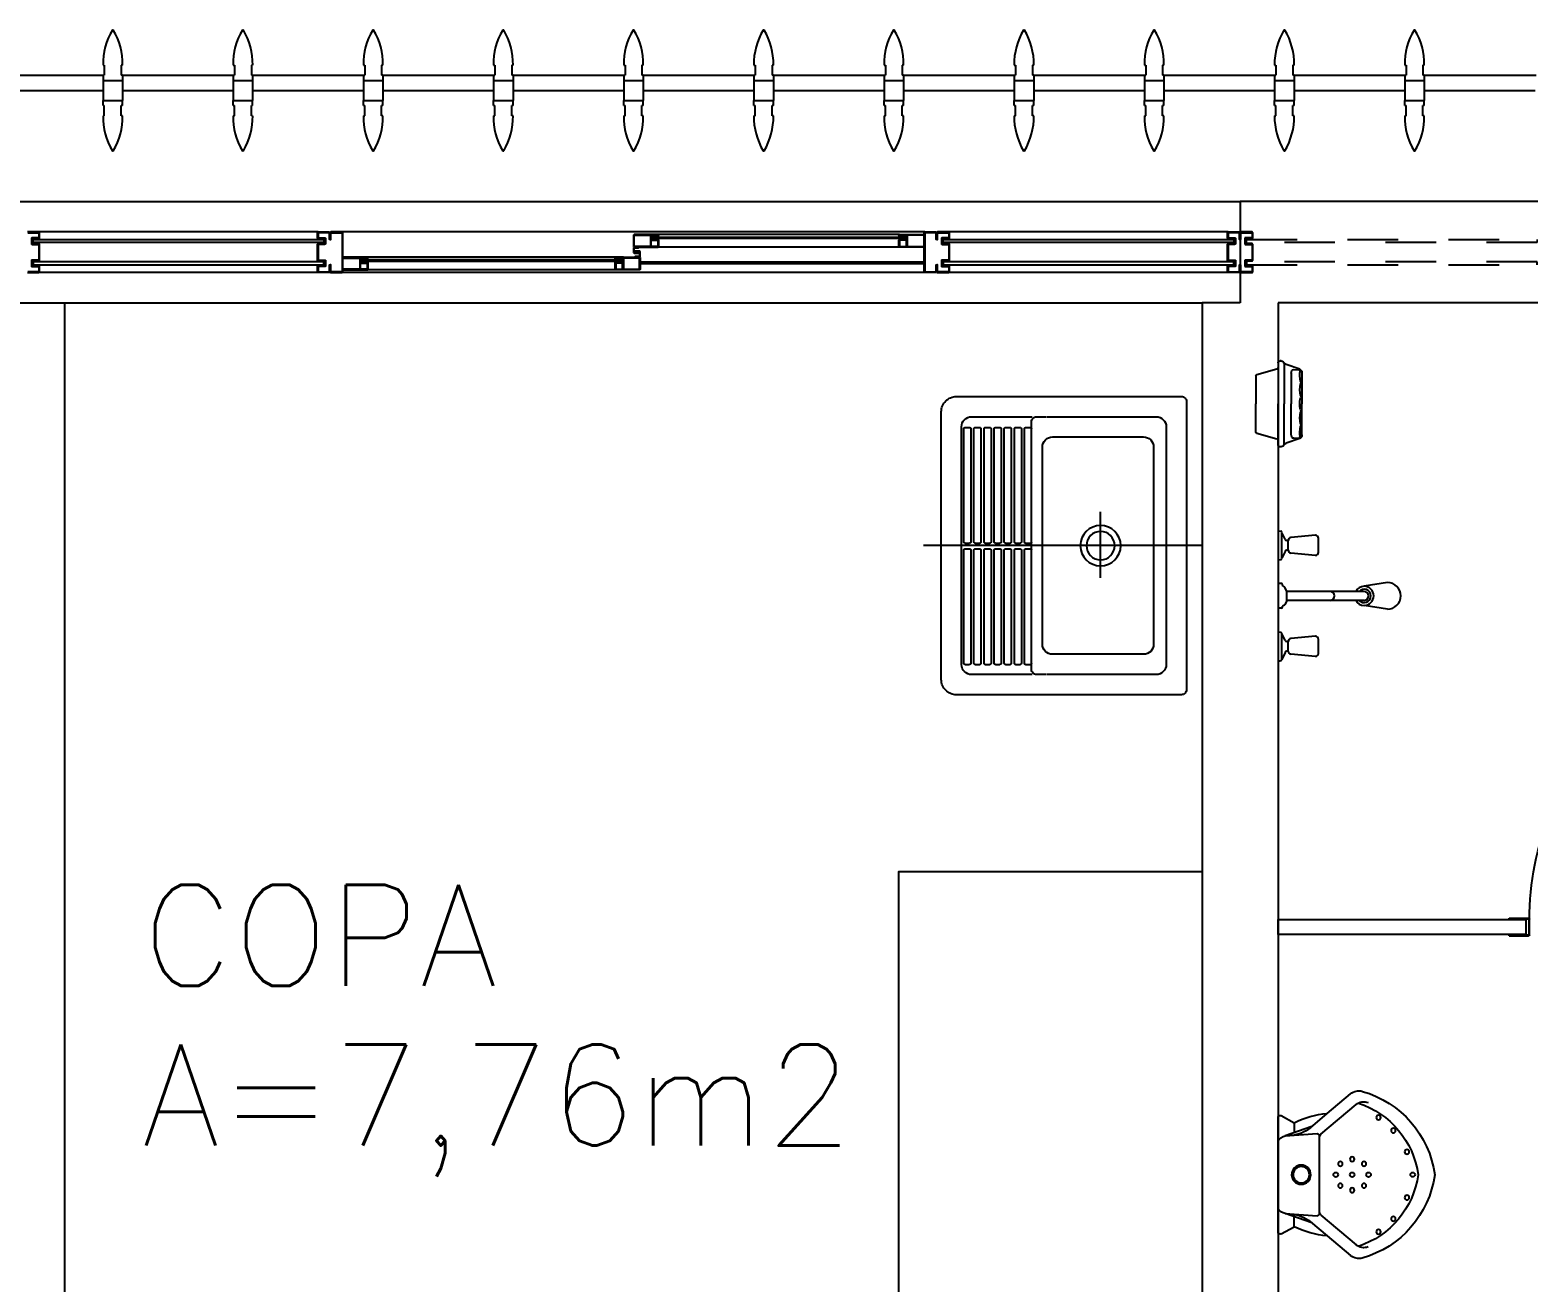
# Model space of a CAD drawing. Header units: millimetres. Extents: x 2128 to 2646, y 1972 to 2207.
# Drawn here: x 2348.843 to 2351.806, y 2141.028 to 2143.505 of the extents above; entities that cross this region are included whole.
import ezdxf

# ---------------------------------------------------------------- set-up
doc = ezdxf.new("R2010")
doc.units = ezdxf.units.MM
doc.linetypes.add('HIDDEN', pattern=[0.375, 0.25, -0.125])
for name, color, linetype in [('AR-ALV', 2, 'Continuous'), ('AR-BRISES', 1, 'Continuous'), ('AR-DIVISÓRIAS', 230, 'Continuous'), ('AR-ESQ', 1, 'Continuous'), ('AR-LOUCAS', 2, 'Continuous'), ('AR-LOUÇAS', 1, 'Continuous'), ('AR-PEITORIL', 1, 'Continuous'), ('AR-PORTA', 1, 'Continuous'), ('BGR- VISTA', 12, 'Continuous'), ('BR-PAINEL', 1, 'Continuous'), ('BR-SUPORTE', 1, 'Continuous'), ('COZ1', 1, 'Continuous'), ('coz2', 1, 'Continuous'), ('DT-ESQ-BAGUETE-C', 1, 'Continuous'), ('DT-ESQ-BAGUETE-V', 1, 'Continuous'), ('DT-ESQ-CHAPA DOBRADA-V', 1, 'Continuous'), ('DT-ESQ-MARCO-V', 1, 'Continuous'), ('DT-ESQ-PERFIL CADEIRA-C', 2, 'Continuous'), ('DT-ESQ-PERFIL CADEIRA-V', 2, 'Continuous'), ('DT-ESQ-PERFIL U SIMPLES-C', 2, 'Continuous'), ('DT-ESQ-PERFIL U-C', 2, 'Continuous'), ('DT-ESQ-PERFIL U-V', 1, 'Continuous'), ('DT-ESQ-VIDRO-C', 2, 'Continuous'), ('DT-ESQ-VIDRO-PROJ', 32, 'HIDDEN'), ('DT-ESQ-VIDRO-V', 71, 'Continuous'), ('DT-TXTMOD', 1, 'Continuous'), ('DV- VISTA', 2, 'Continuous'), ('DV-TEXTO', 2, 'Continuous'), ('eixo', 8, 'Continuous'), ('mov', 1, 'Continuous'), ('pm1', 2, 'Continuous'), ('pm2', 2, 'Continuous'), ('TEXTO', 2, 'Continuous'), ('WC1', 1, 'Continuous'), ('WC2', 1, 'Continuous'), ('Área', 2, 'Continuous')]:
    doc.layers.add(name, color=color, linetype=linetype)
doc.styles.add('S10', font='simplex.shx', dxfattribs={"height": 0.1})
doc.styles.add('S12', font='simplex.shx', dxfattribs={"width": 1.1, "height": 0.12})
doc.styles.add('UNB-100', font='simplex.shx', dxfattribs={"height": 0.2})

# ---------------------------------------------------------------- blocks, each defined once
blk = doc.blocks.new('CHVR-01P')
at = {"layer": 'WC1'}
for p, q in [((-0.074, 0.12), (-0.0254, 0.1155)), ((-0.0139, 0.1119), (-0.0077, 0.1257)), ((-0.0015, 0.129), (-0.0052, 0.1279)), ((-0.08, 0.114), (-0.08, 0.086)), ((-0.02, 0.1096), (-0.0176, 0.1096)), ((-0.02, 0.0904), (-0.0176, 0.0904)), ((-0.074, 0.08), (-0.0254, 0.0845)), ((-0.0139, 0.0881), (-0.0077, 0.0743)), ((-0.0015, 0.071), (-0.0052, 0.0721)), ((-0.2165, 0.0264), (-0.1704, 0.0189)), ((-0.1704, 0.0088), (-0.1537, 0.0088)), ((-0.1537, 0.0088), (-0.0176, 0.0088)), ((-0.0176, 0.0088), (-0.0133, 0.0174)), ((-0.0131, 0.0178), (-0.0132, 0.0176)), ((-0.0126, 0.0182), (-0.0088, 0.0206)), ((-0.0088, 0.0222), (-0.0088, 0.0206)), ((-0.0068, 0.0242), (0, 0.0242)), ((-0.2165, -0.0264), (-0.1704, -0.0189)), ((-0.1704, -0.0088), (-0.1537, -0.0088)), ((-0.1537, -0.0088), (-0.0176, -0.0088)), ((-0.0176, -0.0088), (-0.0133, -0.0174)), ((-0.0131, -0.0178), (-0.0132, -0.0176)), ((-0.0126, -0.0182), (-0.0088, -0.0206)), ((-0.0088, -0.0206), (-0.0088, -0.0222)), ((-0.0068, -0.0242), (0, -0.0242)), ((-0.08, -0.086), (-0.08, -0.114)), ((-0.074, -0.08), (-0.0254, -0.0845)), ((-0.0139, -0.0881), (-0.0077, -0.0743)), ((-0.0015, -0.071), (-0.0052, -0.0721)), ((-0.074, -0.12), (-0.0254, -0.1155)), ((-0.02, -0.0904), (-0.0176, -0.0904)), ((-0.02, -0.1096), (-0.0176, -0.1096)), ((-0.0139, -0.1119), (-0.0077, -0.1257)), ((-0.0015, -0.129), (-0.0052, -0.1279))]:
    blk.add_line(p, q, dxfattribs=at)
for centre, radius, start, end in [((-0.074, 0.114), 0.006, 90, 180), ((-0.004, 0.1241), 0.004, 107.5303, 155.6127), ((-0.001, 0.1282), 0.001, 0, 122.0054), ((-0.026, 0.1096), 0.006, 0, 84.4007), ((-0.026, 0.0904), 0.006, 275.5993, 0), ((-0.0176, 0.1136), 0.004, 270, 335.6127), ((-0.0176, 0.0864), 0.004, 24.3873, 90), ((-0.074, 0.086), 0.006, 180, 270), ((-0.004, 0.0759), 0.004, 204.3873, 252.4697), ((-0.001, 0.0718), 0.001, 237.9946, 0), ((0, 0.07), 0.000002, 180, 270), ((-0.2165, 0), 0.0264, 90, 270), ((-0.1704, 0), 0.0189, 90, 270), ((-0.1704, 0), 0.0088, 90, 270), ((-0.1704, 0), 0.0189, 27.7177, 90), ((-0.0115, 0.0165), 0.002, 122.7806, 153.4349), ((-0.0068, 0.0222), 0.002, 90, 180), ((-0.1704, 0), 0.0189, 270, 332.2823), ((-0.0115, -0.0165), 0.002, 206.5651, 237.2194), ((-0.0068, -0.0222), 0.002, 180, 270), ((-0.074, -0.086), 0.006, 90, 180), ((-0.026, -0.0904), 0.006, 0, 84.4007), ((-0.0176, -0.0864), 0.004, 270, 335.6127), ((-0.004, -0.0759), 0.004, 107.5303, 155.6127), ((-0.001, -0.0718), 0.001, 0, 122.0054), ((-0.074, -0.114), 0.006, 180, 270), ((-0.026, -0.1096), 0.006, 275.5993, 0), ((-0.0176, -0.1136), 0.004, 24.3873, 90), ((-0.004, -0.1241), 0.004, 204.3873, 252.4697), ((-0.001, -0.1282), 0.001, 237.9946, 0), ((0, -0.13), 0.000002, 180, 270)]:
    blk.add_arc(centre, radius, start, end, dxfattribs=at)
at = {"layer": 'WC2'}
for p, q in [((-0.0077, 0.1257), (-0.0077, 0.0743)), ((-0.02, 0.1096), (-0.02, 0.0904)), ((-0.0176, 0.0088), (-0.0176, -0.0088)), ((-0.0077, -0.0743), (-0.0077, -0.1257)), ((-0.02, -0.0904), (-0.02, -0.1096))]:
    blk.add_line(p, q, dxfattribs=at)
for centre, radius, start, end in [((-0.1704, 0), 0.0132, 41.8103, 318.1897), ((-0.1031, 0), 0.0088, 90, 270)]:
    blk.add_arc(centre, radius, start, end, dxfattribs=at)
blk = doc.blocks.new('MCTR-01p')
at = {"layer": 'WC1'}
for p, q in [((0.1134, 0), (-0.1134, 0)), ((-0.1169, -0.006), (-0.1028, -0.0318)), ((0.1169, -0.006), (0.1028, -0.0318)), ((-0.1209, -0.0973), (-0.16, -0.1436)), ((0.1209, -0.0973), (0.16, -0.1436))]:
    blk.add_line(p, q, dxfattribs=at)
blk.add_circle((0, -0.0459), 0.019, dxfattribs=at)
for centre, radius, start, end in [((-0.1134, -0.004), 0.00402, 90, 208.6993), ((0.1134, -0.004), 0.00402, 331.3007, 90), ((0.0514, -0.1098), 0.1728, 153.1667, 175.8553), ((-0.0514, -0.1098), 0.1728, 4.1447, 26.8333), ((-0.1408, -0.1598), 0.0251, 139.851, 195.7705), ((0.1408, -0.1598), 0.0251, 344.2295, 40.149), ((0.027, -0.1124), 0.1994, 195.7705, 262.231), ((-0.027, -0.1124), 0.1994, 277.769, 344.2295)]:
    blk.add_arc(centre, radius, start, end, dxfattribs=at)
at = {"layer": 'WC2'}
for p, q in [((-0.0952, -0.0668), (-0.0769, -0.0144)), ((-0.0769, -0.0144), (-0.0814, -0.0774)), ((0.0769, -0.0144), (0.0814, -0.0774)), ((0.0952, -0.0668), (0.0769, -0.0144)), ((-0.1028, -0.0318), (-0.083, -0.0318)), ((0.1028, -0.0318), (0.083, -0.0318)), ((-0.0801, -0.0849), (-0.1388, -0.1544)), ((-0.0929, -0.0641), (-0.1209, -0.0973)), ((0.0773, -0.0817), (-0.0773, -0.0817)), ((0.0801, -0.0849), (0.1388, -0.1544)), ((0.0929, -0.0641), (0.1209, -0.0973))]:
    blk.add_line(p, q, dxfattribs=at)
for centre, radius in [((0, -0.0459), 0.0162), ((-0.0307, -0.1466), 0.00453), ((-0.0216, -0.1233), 0.00453), ((0.0216, -0.1233), 0.00453), ((0.0307, -0.1466), 0.00453), ((-0.0216, -0.17), 0.00453), ((0.0216, -0.17), 0.00453), ((-0.1131, -0.1987), 0.00453), ((0.1131, -0.1987), 0.00453), ((-0.0873, -0.2281), 0.00453), ((0.0873, -0.2281), 0.00453), ((-0.0453, -0.2549), 0.00453), ((0.0453, -0.2549), 0.00453)]:
    blk.add_circle(centre, radius, dxfattribs=at)
for centre, radius, start, end in [((-0.0573, -0.018), 0.02, 115.5204, 169.5817), ((0.0573, -0.018), 0.02, 10.4183, 64.4796), ((-0.1424, -0.0223), 0.0647, 319.851, 355.9846), ((0.1424, -0.0223), 0.0647, 184.0154, 220.149), ((-0.0773, -0.0776), 0.00402, 175.9846, 270), ((-0.0719, -0.0937), 0.012, 89.3581, 133.3239), ((0.0719, -0.0937), 0.012, 46.6761, 90.6419), ((0.0773, -0.0776), 0.00402, 270, 4.0154), ((0, -0.1142), 0.00453, 90, 270), ((0, -0.1142), 0.00453, 270, 90), ((0, -0.1466), 0.00453, 90, 270), ((0, -0.1466), 0.00453, 270, 90), ((-0.1204, -0.1699), 0.024, 139.851, 200.6324), ((0.024, -0.1042), 0.1746, 198.2723, 262.1141), ((0, -0.1791), 0.00453, 90, 270), ((-0.024, -0.1042), 0.1746, 277.8859, 341.7277), ((0, -0.1791), 0.00453, 270, 90), ((0.1204, -0.1699), 0.024, 339.3676, 40.149), ((0.0001, -0.2664), 0.00453, 91.7832, 268.2168), ((-0.0001, -0.2664), 0.00453, 271.7832, 88.2168)]:
    blk.add_arc(centre, radius, start, end, dxfattribs=at)
blk = doc.blocks.new('tq-01p')
at = {"layer": 'COZ1'}
blk.add_lwpolyline([(-0.265, -0.485), (0.265, -0.485, 0.414214), (0.295, -0.455), (0.295, -0.01, 0.414214), (0.285, 0), (-0.285, 0, 0.414214), (-0.295, -0.01), (-0.295, -0.455, 0.414214)], format="xyb", close=True, dxfattribs=at)
for points in [[(0.255, -0.2769), (0.255, -0.06, 0.414214), (0.235, -0.04), (-0.235, -0.04, 0.414214), (-0.255, -0.06), (-0.255, -0.2769)], [(-0.255, -0.2784), (-0.255, -0.2965, 0.414214), (-0.245, -0.3065), (-0.2325, -0.3065), (0.231, -0.3065), (0.245, -0.3065, 0.414214), (0.255, -0.2965), (0.255, -0.2784)]]:
    blk.add_lwpolyline(points, format="xyb", dxfattribs=at)
blk.add_circle((0, -0.17), 0.04, dxfattribs=at)
at = {"layer": 'coz2'}
for p, q in [((-0.2355, -0.3095), (-0.2355, -0.3175)), ((-0.2325, -0.3205), (-0.009, -0.3205)), ((-0.006, -0.3175), (-0.006, -0.3095)), ((0.0045, -0.3095), (0.0045, -0.3175)), ((0.234, -0.3175), (0.234, -0.3095))]:
    blk.add_line(p, q, dxfattribs=at)
for points in [[(-0.195, -0.285), (0.195, -0.285, 0.414214), (0.215, -0.265), (0.215, -0.085, 0.414214), (0.195, -0.065), (-0.195, -0.065, 0.414214), (-0.215, -0.085), (-0.215, -0.265, 0.414214)], [(-0.2325, -0.3405), (-0.009, -0.3405, 0.414214), (-0.006, -0.3375), (-0.006, -0.3295, 0.414214), (-0.009, -0.3265), (-0.2325, -0.3265, 0.414214), (-0.2355, -0.3295), (-0.2355, -0.3375, 0.414214)], [(-0.2325, -0.3605), (-0.009, -0.3605, 0.414214), (-0.006, -0.3575), (-0.006, -0.3495, 0.414214), (-0.009, -0.3465), (-0.2325, -0.3465, 0.414214), (-0.2355, -0.3495), (-0.2355, -0.3575, 0.414214)], [(0.0075, -0.3405), (0.231, -0.3405, 0.414214), (0.234, -0.3375), (0.234, -0.3295, 0.414214), (0.231, -0.3265), (0.0075, -0.3265, 0.414214), (0.0045, -0.3295), (0.0045, -0.3375, 0.414214)], [(0.0075, -0.3605), (0.231, -0.3605, 0.414214), (0.234, -0.3575), (0.234, -0.3495, 0.414214), (0.231, -0.3465), (0.0075, -0.3465, 0.414214), (0.0045, -0.3495), (0.0045, -0.3575, 0.414214)], [(-0.2325, -0.3805), (-0.009, -0.3805, 0.414214), (-0.006, -0.3775), (-0.006, -0.3695, 0.414214), (-0.009, -0.3665), (-0.2325, -0.3665, 0.414214), (-0.2355, -0.3695), (-0.2355, -0.3775, 0.414214)], [(0.0075, -0.3805), (0.231, -0.3805, 0.414214), (0.234, -0.3775), (0.234, -0.3695, 0.414214), (0.231, -0.3665), (0.0075, -0.3665, 0.414214), (0.0045, -0.3695), (0.0045, -0.3775, 0.414214)], [(-0.2325, -0.4005), (-0.009, -0.4005, 0.414214), (-0.006, -0.3975), (-0.006, -0.3895, 0.414214), (-0.009, -0.3865), (-0.2325, -0.3865, 0.414214), (-0.2355, -0.3895), (-0.2355, -0.3975, 0.414214)], [(-0.2325, -0.4205), (-0.009, -0.4205, 0.414214), (-0.006, -0.4175), (-0.006, -0.4095, 0.414214), (-0.009, -0.4065), (-0.2325, -0.4065, 0.414214), (-0.2355, -0.4095), (-0.2355, -0.4175, 0.414214)], [(0.0075, -0.4005), (0.231, -0.4005, 0.414214), (0.234, -0.3975), (0.234, -0.3895, 0.414214), (0.231, -0.3865), (0.0075, -0.3865, 0.414214), (0.0045, -0.3895), (0.0045, -0.3975, 0.414214)], [(0.0075, -0.4205), (0.231, -0.4205, 0.414214), (0.234, -0.4175), (0.234, -0.4095, 0.414214), (0.231, -0.4065), (0.0075, -0.4065, 0.414214), (0.0045, -0.4095), (0.0045, -0.4175, 0.414214)], [(-0.2325, -0.4405), (-0.009, -0.4405, 0.414214), (-0.006, -0.4375), (-0.006, -0.4295, 0.414214), (-0.009, -0.4265), (-0.2325, -0.4265, 0.414214), (-0.2355, -0.4295), (-0.2355, -0.4375, 0.414214)], [(0.0075, -0.4405), (0.231, -0.4405, 0.414214), (0.234, -0.4375), (0.234, -0.4295, 0.414214), (0.231, -0.4265), (0.0075, -0.4265, 0.414214), (0.0045, -0.4295), (0.0045, -0.4375, 0.414214)]]:
    blk.add_lwpolyline(points, format="xyb", close=True, dxfattribs=at)
for points in [[(-0.255, -0.305), (-0.255, -0.425, 0.414214), (-0.235, -0.445)], [(-0.235, -0.445), (0.235, -0.445, 0.414214), (0.255, -0.425), (0.255, -0.305, 0.414214)]]:
    blk.add_lwpolyline(points, format="xyb", dxfattribs=at)
blk.add_lwpolyline([(0.0075, -0.3205), (0.231, -0.3205)], dxfattribs=at)
blk.add_circle((0, -0.17), 0.028, dxfattribs=at)
for centre, start, end in [((-0.2325, -0.3095), 90, 180), ((-0.2325, -0.3175), 180, 270), ((-0.009, -0.3095), 0, 90), ((-0.009, -0.3175), 270, 0), ((0.0075, -0.3095), 90, 180), ((0.0075, -0.3175), 180, 270), ((0.231, -0.3095), 0, 90), ((0.231, -0.3175), 270, 0)]:
    blk.add_arc(centre, 0.003, start, end, dxfattribs=at)
at = {"layer": 'eixo'}
for p, q in [((0, 0.0308), (0, -0.5204)), ((-0.0636, -0.17), (0.0666, -0.17))]:
    blk.add_line(p, q, dxfattribs=at)
blk = doc.blocks.new('DV2')
at = {"layer": 'DV- VISTA'}
blk.add_lwpolyline([(0.03, 0), (0.03, -0.49), (0, -0.49), (0, 0)], close=True, dxfattribs=at)
at = {"layer": 'DV-TEXTO', "style": 'S12'}
for tag, p, flags in [('ACABAMENTO', (0.5766, -0.4766), 3), ('CANTONEIRA', (0.7766, -0.4766), 3), ('DIVISÓRIA', (0.1766, -0.4766), 2), ('TAMANHO', (0.3766, -0.4766), 3)]:
    blk.add_attdef(tag, p, '', height=0.12, rotation=90, dxfattribs=dict(at, flags=flags))
blk = doc.blocks.new('pb55-gr-01p')
at = {"layer": 'mov'}
blk.add_arc((0.0015, 0.0172), 0.55, 359.7335, 90, dxfattribs=at)
at = {"layer": 'pm1'}
blk.add_lwpolyline([(0.0315, 0.5673), (0.0315, 0.0172), (0.0015, 0.0172), (0.0015, 0.5673)], close=True, dxfattribs=at)
at = {"layer": 'pm2'}
for p, q in [((-0.0385, 0.0172), (-0.0008, 0.0172)), ((-0.0385, 0.0158), (-0.0385, 0.0172)), ((-0.0008, 0.0158), (-0.0385, 0.0158)), ((0, 0.015), (0, -0.015)), ((0.0015, -0.0152), (0.0015, 0.015)), ((0.5515, -0.0152), (0.5515, 0.015)), ((0.553, 0.015), (0.553, -0.015)), ((0.5915, 0.0172), (0.5537, 0.0172)), ((0.5537, 0.0158), (0.5915, 0.0158)), ((0.5915, 0.0158), (0.5915, 0.0172)), ((-0.001, -0.016), (-0.0385, -0.016)), ((-0.0385, -0.0175), (-0.0385, -0.016)), ((-0.0385, -0.0175), (-0.0008, -0.0175)), ((0.5915, -0.0175), (0.5537, -0.0175)), ((0.554, -0.016), (0.5915, -0.016)), ((0.5915, -0.0175), (0.5915, -0.016))]:
    blk.add_line(p, q, dxfattribs=at)
for centre, radius, start, end in [((-0.0008, 0.015), 0.00225, 0, 90), ((-0.0008, 0.015), 0.00075, 0, 90), ((0.5537, 0.015), 0.00225, 90, 180), ((0.5537, 0.015), 0.00075, 90, 180), ((-0.001, -0.015), 0.001, 270, 0), ((-0.0008, -0.0152), 0.00225, 270, 0), ((0.5537, -0.0152), 0.00225, 180, 270), ((0.554, -0.015), 0.001, 180, 270)]:
    blk.add_arc(centre, radius, start, end, dxfattribs=at)
blk = doc.blocks.new('EF53-P')
at = {"layer": 'DT-ESQ-BAGUETE-C', "ltscale": 0.1}
for points in [[(2.61, -0.08), (2.5965, -0.08), (2.5965, -0.0785), (2.6095, -0.0785, 0.414214), (2.61, -0.078), (2.61, -0.067, 0.414214), (2.6095, -0.0665), (2.5965, -0.0665), (2.5965, -0.065), (2.61, -0.065, -0.414214), (2.6115, -0.0665), (2.6115, -0.0785, -0.414214)], [(3.1015, -0.08), (3.115, -0.08), (3.115, -0.0785), (3.102, -0.0785, -0.414214), (3.1015, -0.078), (3.1015, -0.067, -0.414214), (3.102, -0.0665), (3.115, -0.0665), (3.115, -0.065), (3.1015, -0.065, 0.414214), (3.1, -0.0665), (3.1, -0.0785, 0.414214)], [(2.0485, -0.125), (2.035, -0.125), (2.035, -0.1235), (2.048, -0.1235, 0.414214), (2.0485, -0.123), (2.0485, -0.112, 0.414214), (2.048, -0.1115), (2.035, -0.1115), (2.035, -0.11), (2.0485, -0.11, -0.414214), (2.05, -0.1115), (2.05, -0.1235, -0.414214)], [(2.5265, -0.125), (2.54, -0.125), (2.54, -0.1235), (2.527, -0.1235, -0.414214), (2.5265, -0.123), (2.5265, -0.112, -0.414214), (2.527, -0.1115), (2.54, -0.1115), (2.54, -0.11), (2.5265, -0.11, 0.414214), (2.525, -0.1115), (2.525, -0.1235, 0.414214)]]:
    blk.add_lwpolyline(points, format="xyb", close=True, dxfattribs=at)
at = {"layer": 'DT-ESQ-BAGUETE-V', "ltscale": 0.1}
for p, q in [((2.61, -0.065), (3.1015, -0.065)), ((2.0485, -0.11), (2.5265, -0.11))]:
    blk.add_line(p, q, dxfattribs=at)
at = {"layer": 'DT-ESQ-CHAPA DOBRADA-V', "ltscale": 0.1}
for p, q in [((2, -0.077), (2.5615, -0.077)), ((2, -0.08), (2.5615, -0.08))]:
    blk.add_line(p, q, dxfattribs=at)
at = {"layer": 'DT-ESQ-MARCO-V', "ltscale": 0.1}
for p, q in [((1.3985, -0.06), (1.9515, -0.06)), ((3.1985, -0.06), (3.7515, -0.06)), ((1.3985, -0.14), (1.9515, -0.14)), ((3.1985, -0.14), (3.7515, -0.14))]:
    blk.add_line(p, q, dxfattribs=at)
at = {"layer": 'DT-ESQ-PERFIL CADEIRA-C', "ltscale": 0.1}
for p, q in [((2.5635, -0.0885), (2.61, -0.0885)), ((3.15, -0.0885), (3.1015, -0.0885)), ((2, -0.1335), (2.0485, -0.1335)), ((2.573, -0.1335), (2.5265, -0.1335))]:
    blk.add_line(p, q, dxfattribs=at)
for points in [[(2.61, -0.087, -1), (2.61, -0.09), (2.5635, -0.09, -0.414214), (2.5615, -0.088), (2.5615, -0.067, -0.414214), (2.5635, -0.065), (2.595, -0.065, -0.414214), (2.5965, -0.0665), (2.5965, -0.087)], [(2.5965, -0.0885, -0.198913), (2.5954, -0.0881, -0.198913), (2.595, -0.087), (2.595, -0.067, 0.414214), (2.5945, -0.0665), (2.5635, -0.0665, 0.414214), (2.563, -0.067), (2.563, -0.088, 0.414214), (2.5635, -0.0885)], [(3.1015, -0.09), (3.15, -0.09), (3.15, -0.0885), (3.115, -0.0885, 0.198912), (3.1161, -0.0881, 0.198913), (3.1165, -0.087), (3.1165, -0.067, -0.414214), (3.117, -0.0665), (3.15, -0.0665), (3.15, -0.065), (3.1165, -0.065, 0.414214), (3.115, -0.0665), (3.115, -0.0785), (3.115, -0.08), (3.115, -0.087), (3.1015, -0.087, 1)], [(2.0485, -0.135), (2, -0.135), (2, -0.1335), (2.035, -0.1335, -0.198912), (2.0339, -0.1331, -0.198913), (2.0335, -0.132), (2.0335, -0.112, 0.414214), (2.033, -0.1115), (2, -0.1115), (2, -0.11), (2.0335, -0.11, -0.414214), (2.035, -0.1115), (2.035, -0.1235), (2.035, -0.125), (2.035, -0.132), (2.0485, -0.132, -1)], [(2.5265, -0.132, 1), (2.5265, -0.135), (2.573, -0.135, 0.414214), (2.575, -0.133), (2.575, -0.112, 0.414214), (2.573, -0.11), (2.5415, -0.11, 0.414214), (2.54, -0.1115), (2.54, -0.132)], [(2.54, -0.1335, 0.198913), (2.5411, -0.1331, 0.198913), (2.5415, -0.132), (2.5415, -0.112, -0.414214), (2.542, -0.1115), (2.573, -0.1115, -0.414214), (2.5735, -0.112), (2.5735, -0.133, -0.414214), (2.573, -0.1335)]]:
    blk.add_lwpolyline(points, format="xyb", close=True, dxfattribs=at)
at = {"layer": 'DT-ESQ-PERFIL CADEIRA-V', "ltscale": 0.1}
for p, q in [((2.595, -0.09), (3.1015, -0.09)), ((2.0485, -0.135), (2.5265, -0.135))]:
    blk.add_line(p, q, dxfattribs=at)
at = {"layer": 'DT-ESQ-PERFIL U SIMPLES-C', "ltscale": 0.1}
for points in [[(2.5635, -0.102), (2.5715, -0.102), (2.5715, -0.1005), (2.5635, -0.1005, -0.414214), (2.563, -0.1), (2.563, -0.092, -0.414214), (2.5635, -0.0915), (2.5715, -0.0915), (2.5715, -0.09), (2.5635, -0.09, 0.414214), (2.5615, -0.092), (2.5615, -0.1, 0.414214)], [(2.573, -0.098), (2.565, -0.098), (2.565, -0.0995), (2.573, -0.0995, -0.414214), (2.5735, -0.1), (2.5735, -0.108, -0.414214), (2.573, -0.1085), (2.565, -0.1085), (2.565, -0.11), (2.573, -0.11, 0.414214), (2.575, -0.108), (2.575, -0.1, 0.414214)]]:
    blk.add_lwpolyline(points, format="xyb", close=True, dxfattribs=at)
at = {"layer": 'DT-ESQ-PERFIL U-C', "ltscale": 0.1}
for points in [[(1.4, -0.1285), (1.4, -0.1385, -0.414214), (1.3985, -0.14), (1.3765, -0.14, -0.414214), (1.375, -0.1385), (1.375, -0.125), (1.3765, -0.125), (1.3765, -0.138, 0.414214), (1.377, -0.1385), (1.398, -0.1385, 0.414214), (1.3985, -0.138), (1.3985, -0.1285), (1.3855, -0.1285, -0.414214), (1.384, -0.127), (1.384, -0.117, -0.414214), (1.3855, -0.1155), (1.3985, -0.1155), (1.3985, -0.0845), (1.3855, -0.0845, -0.414214), (1.384, -0.083), (1.384, -0.073, -0.414214), (1.3855, -0.0715), (1.3985, -0.0715), (1.3985, -0.062, 0.414214), (1.398, -0.0615), (1.377, -0.0615, 0.414214), (1.3765, -0.062), (1.3765, -0.075), (1.375, -0.075), (1.375, -0.0615, -0.414214), (1.3765, -0.06), (1.3985, -0.06, -0.414214), (1.4, -0.0615), (1.4, -0.0715, -0.414214), (1.3985, -0.073), (1.3855, -0.073), (1.3855, -0.083), (1.3985, -0.083), (1.3985, -0.083, -0.414214), (1.4, -0.0845), (1.4, -0.1155, -0.414214), (1.3985, -0.117), (1.3985, -0.117), (1.3855, -0.117), (1.3855, -0.127), (1.3985, -0.127, -0.414214)], [(1.95, -0.1285), (1.95, -0.1385, 0.414214), (1.9515, -0.14), (1.9735, -0.14, 0.414214), (1.975, -0.1385), (1.975, -0.125), (1.9735, -0.125), (1.9735, -0.138, -0.414214), (1.973, -0.1385), (1.952, -0.1385, -0.414214), (1.9515, -0.138), (1.9515, -0.1285), (1.9645, -0.1285, 0.414214), (1.966, -0.127), (1.966, -0.117, 0.414214), (1.9645, -0.1155), (1.9515, -0.1155), (1.9515, -0.0845), (1.9645, -0.0845, 0.414214), (1.966, -0.083), (1.966, -0.073, 0.414214), (1.9645, -0.0715), (1.9515, -0.0715), (1.9515, -0.062, -0.414214), (1.952, -0.0615), (1.973, -0.0615, -0.414214), (1.9735, -0.062), (1.9735, -0.075), (1.975, -0.075), (1.975, -0.0615, 0.414214), (1.9735, -0.06), (1.9515, -0.06, 0.414214), (1.95, -0.0615), (1.95, -0.0715, 0.414214), (1.9515, -0.073), (1.9645, -0.073), (1.9645, -0.083), (1.9515, -0.083), (1.9515, -0.083, 0.414214), (1.95, -0.0845), (1.95, -0.1155, 0.414214), (1.9515, -0.117), (1.9515, -0.117), (1.9645, -0.117), (1.9645, -0.127), (1.9515, -0.127, 0.414214)], [(1.975, -0.0615, -0.414214), (1.9765, -0.06), (1.9985, -0.06, -0.414214), (2, -0.0615), (2, -0.1385, -0.414214), (1.9985, -0.14), (1.9765, -0.14, -0.414214), (1.975, -0.1385), (1.975, -0.125), (1.9765, -0.125), (1.9765, -0.138, 0.414214), (1.977, -0.1385), (1.998, -0.1385, 0.414214), (1.9985, -0.138), (1.9985, -0.062, 0.414214), (1.998, -0.0615), (1.977, -0.0615, 0.414214), (1.9765, -0.062), (1.9765, -0.075), (1.975, -0.075)], [(3.175, -0.0615, 0.414214), (3.1735, -0.06), (3.1515, -0.06, 0.414214), (3.15, -0.0615), (3.15, -0.1385, 0.414214), (3.1515, -0.14), (3.1735, -0.14, 0.414214), (3.175, -0.1385), (3.175, -0.125), (3.1735, -0.125), (3.1735, -0.138, -0.414214), (3.173, -0.1385), (3.152, -0.1385, -0.414214), (3.1515, -0.138), (3.1515, -0.062, -0.414214), (3.152, -0.0615), (3.173, -0.0615, -0.414214), (3.1735, -0.062), (3.1735, -0.075), (3.175, -0.075)], [(3.2, -0.1285), (3.2, -0.1385, -0.414214), (3.1985, -0.14), (3.1765, -0.14, -0.414214), (3.175, -0.1385), (3.175, -0.125), (3.1765, -0.125), (3.1765, -0.138, 0.414214), (3.177, -0.1385), (3.198, -0.1385, 0.414214), (3.1985, -0.138), (3.1985, -0.1285), (3.1855, -0.1285, -0.414214), (3.184, -0.127), (3.184, -0.117, -0.414214), (3.1855, -0.1155), (3.1985, -0.1155), (3.1985, -0.0845), (3.1855, -0.0845, -0.414214), (3.184, -0.083), (3.184, -0.073, -0.414214), (3.1855, -0.0715), (3.1985, -0.0715), (3.1985, -0.062, 0.414214), (3.198, -0.0615), (3.177, -0.0615, 0.414214), (3.1765, -0.062), (3.1765, -0.075), (3.175, -0.075), (3.175, -0.0615, -0.414214), (3.1765, -0.06), (3.1985, -0.06, -0.414214), (3.2, -0.0615), (3.2, -0.0715, -0.414214), (3.1985, -0.073), (3.1855, -0.073), (3.1855, -0.083), (3.1985, -0.083), (3.1985, -0.083, -0.414214), (3.2, -0.0845), (3.2, -0.1155, -0.414214), (3.1985, -0.117), (3.1985, -0.117), (3.1855, -0.117), (3.1855, -0.127), (3.1985, -0.127, -0.414214)]]:
    blk.add_lwpolyline(points, format="xyb", close=True, dxfattribs=at)
for points in [[(3.773, -0.1385), (3.752, -0.1385, -0.414214), (3.7515, -0.138), (3.7515, -0.1285), (3.7645, -0.1285, 0.414214), (3.766, -0.127), (3.766, -0.117, 0.414214), (3.7645, -0.1155), (3.7515, -0.1155), (3.7515, -0.0845), (3.7645, -0.0845, 0.414214), (3.766, -0.083), (3.766, -0.073, 0.414214), (3.7645, -0.0715), (3.7515, -0.0715), (3.7515, -0.062, -0.414214), (3.752, -0.0615), (3.773, -0.0615, -0.414214)], [(3.7735, -0.06), (3.7515, -0.06, 0.414214), (3.75, -0.0615), (3.75, -0.0715, 0.414214), (3.7515, -0.073), (3.7645, -0.073), (3.7645, -0.083), (3.7515, -0.083), (3.7515, -0.083, 0.414214), (3.75, -0.0845), (3.75, -0.1155, 0.414214), (3.7515, -0.117), (3.7515, -0.117), (3.7645, -0.117), (3.7645, -0.127), (3.7515, -0.127, 0.414214), (3.75, -0.1285), (3.75, -0.1385, 0.414214), (3.7515, -0.14), (3.7735, -0.14, 0.414214)]]:
    blk.add_lwpolyline(points, format="xyb", dxfattribs=at)
at = {"layer": 'DT-ESQ-PERFIL U-V', "ltscale": 0.1}
for p, q in [((1.9985, -0.06), (3.1515, -0.06)), ((1.9985, -0.14), (3.1515, -0.14))]:
    blk.add_line(p, q, dxfattribs=at)
at = {"layer": 'DT-ESQ-VIDRO-C', "ltscale": 0.1}
for points in [[(1.9625, -0.081), (1.9625, -0.075), (1.3875, -0.075), (1.3875, -0.081)], [(3.1125, -0.085), (3.1125, -0.082), (2.599, -0.082), (2.599, -0.085)], [(3.7625, -0.081), (3.7625, -0.075), (3.1875, -0.075), (3.1875, -0.081)], [(2.038, -0.13), (2.038, -0.127), (2.537, -0.127), (2.537, -0.13)]]:
    blk.add_lwpolyline(points, close=True, dxfattribs=at)
at = {"layer": 'DT-ESQ-VIDRO-PROJ', "ltscale": 0.1}
for points in [[(1.3625, -0.081), (1.3625, -0.075), (0.7875, -0.075), (0.7875, -0.081)], [(1.3625, -0.119), (1.3625, -0.125), (0.7875, -0.125), (0.7875, -0.119)]]:
    blk.add_lwpolyline(points, close=True, dxfattribs=at)
blk.add_lwpolyline([(1.35, -0.1285), (1.35, -0.1385, 0.414214), (1.3515, -0.14), (1.3735, -0.14, 0.414214), (1.375, -0.1385), (1.375, -0.125), (1.3735, -0.125), (1.3735, -0.138, -0.414214), (1.373, -0.1385), (1.352, -0.1385, -0.414214), (1.3515, -0.138), (1.3515, -0.1285), (1.3645, -0.1285, 0.414214), (1.366, -0.127), (1.366, -0.117, 0.414214), (1.3645, -0.1155), (1.3515, -0.1155), (1.3515, -0.0845), (1.3645, -0.0845, 0.414214), (1.366, -0.083), (1.366, -0.073, 0.414214), (1.3645, -0.0715), (1.3515, -0.0715), (1.3515, -0.062, -0.414214), (1.352, -0.0615), (1.373, -0.0615, -0.414214), (1.3735, -0.062), (1.3735, -0.075), (1.375, -0.075), (1.375, -0.0615, 0.414214), (1.3735, -0.06), (1.3515, -0.06, 0.414214), (1.35, -0.0615), (1.35, -0.0715, 0.414214), (1.3515, -0.073), (1.3645, -0.073), (1.3645, -0.083), (1.3515, -0.083), (1.3515, -0.083, 0.414214), (1.35, -0.0845), (1.35, -0.1155, 0.414214), (1.3515, -0.117), (1.3515, -0.117), (1.3645, -0.117), (1.3645, -0.127), (1.3515, -0.127, 0.414214)], format="xyb", close=True, dxfattribs=at)
at = {"layer": 'DT-ESQ-VIDRO-V', "ltscale": 0.1}
for points in [[(1.9625, -0.119), (1.9625, -0.125), (1.3875, -0.125), (1.3875, -0.119)], [(3.7625, -0.119), (3.7625, -0.125), (3.1875, -0.125), (3.1875, -0.119)]]:
    blk.add_lwpolyline(points, close=True, dxfattribs=at)
at = {"layer": 'DT-TXTMOD', "ltscale": 0.1, "style": 'S10', "flags": 3}
for tag, p in [('M01', (0.025, -0.28)), ('M02', (0.3253, -0.28)), ('M03', (0.627, -0.28)), ('M04', (0.9288, -0.28)), ('M05', (1.2306, -0.28)), ('M06', (1.5323, -0.28)), ('M07', (1.8341, -0.28)), ('M08', (2.1359, -0.28)), ('M09', (2.4376, -0.28)), ('M10', (2.7394, -0.28)), ('M11', (3.0412, -0.28)), ('M12', (3.3429, -0.28)), ('M13', (3.6447, -0.28)), ('M14', (3.9464, -0.28)), ('M15', (4.2482, -0.28)), ('M16', (4.55, -0.28)), ('M17', (4.8517, -0.28))]:
    blk.add_attdef(tag, p, '', height=0.1, dxfattribs=at)
blk = doc.blocks.new('BR-MODULO8')
at = {"layer": 'BR-PAINEL'}
for p, q in [((-3.6242, 0.27), (-3.6217, 0.27)), ((-3.6217, 0.27), (-3.6217, 0.25)), ((-3.5883, 0.27), (-3.5883, 0.25)), ((-3.5858, 0.27), (-3.5883, 0.27)), ((-3.3667, 0.27), (-3.3642, 0.27)), ((-3.3642, 0.27), (-3.3642, 0.25)), ((-3.3308, 0.27), (-3.3308, 0.25)), ((-3.3283, 0.27), (-3.3308, 0.27)), ((-3.1092, 0.27), (-3.1067, 0.27)), ((-3.1067, 0.27), (-3.1067, 0.25)), ((-3.0733, 0.27), (-3.0733, 0.25)), ((-3.0708, 0.27), (-3.0733, 0.27)), ((-2.8517, 0.27), (-2.8492, 0.27)), ((-2.8492, 0.27), (-2.8492, 0.25)), ((-2.8158, 0.27), (-2.8158, 0.25)), ((-2.8133, 0.27), (-2.8158, 0.27)), ((-2.5942, 0.27), (-2.5917, 0.27)), ((-2.5917, 0.27), (-2.5917, 0.25)), ((-2.5583, 0.27), (-2.5583, 0.25)), ((-2.5558, 0.27), (-2.5583, 0.27)), ((-2.3367, 0.27), (-2.3342, 0.27)), ((-2.3342, 0.27), (-2.3342, 0.25)), ((-2.3008, 0.27), (-2.3008, 0.25)), ((-2.2983, 0.27), (-2.3008, 0.27)), ((-2.0792, 0.27), (-2.0767, 0.27)), ((-2.0767, 0.27), (-2.0767, 0.25)), ((-2.0433, 0.27), (-2.0433, 0.25)), ((-2.0408, 0.27), (-2.0433, 0.27)), ((-1.8217, 0.27), (-1.8192, 0.27)), ((-1.8192, 0.27), (-1.8192, 0.25)), ((-1.7858, 0.27), (-1.7858, 0.25)), ((-1.7833, 0.27), (-1.7858, 0.27)), ((-1.5642, 0.27), (-1.5617, 0.27)), ((-1.5617, 0.27), (-1.5617, 0.25)), ((-1.5283, 0.27), (-1.5283, 0.25)), ((-1.5258, 0.27), (-1.5283, 0.27)), ((-1.3067, 0.27), (-1.3042, 0.27)), ((-1.3042, 0.27), (-1.3042, 0.25)), ((-1.2708, 0.27), (-1.2708, 0.25)), ((-1.2683, 0.27), (-1.2708, 0.27)), ((-1.0492, 0.27), (-1.0467, 0.27)), ((-1.0467, 0.27), (-1.0467, 0.25)), ((-1.0133, 0.27), (-1.0133, 0.25)), ((-1.0108, 0.27), (-1.0133, 0.27)), ((-3.6242, 0.25), (-3.6242, 0.24)), ((-3.6242, 0.25), (-3.6217, 0.25)), ((-3.6242, 0.24), (-3.5858, 0.24)), ((-3.6242, 0.24), (-3.6242, 0.2)), ((-3.5858, 0.25), (-3.5883, 0.25)), ((-3.5858, 0.25), (-3.5858, 0.24)), ((-3.5858, 0.24), (-3.5858, 0.2)), ((-3.3667, 0.25), (-3.3667, 0.24)), ((-3.3667, 0.25), (-3.3642, 0.25)), ((-3.3667, 0.24), (-3.3283, 0.24)), ((-3.3667, 0.24), (-3.3667, 0.2)), ((-3.3283, 0.25), (-3.3308, 0.25)), ((-3.3283, 0.25), (-3.3283, 0.24)), ((-3.3283, 0.24), (-3.3283, 0.2)), ((-3.1092, 0.25), (-3.1092, 0.24)), ((-3.1092, 0.25), (-3.1067, 0.25)), ((-3.1092, 0.24), (-3.0708, 0.24)), ((-3.1092, 0.24), (-3.1092, 0.2)), ((-3.0708, 0.25), (-3.0733, 0.25)), ((-3.0708, 0.25), (-3.0708, 0.24)), ((-3.0708, 0.24), (-3.0708, 0.2)), ((-2.8517, 0.25), (-2.8517, 0.24)), ((-2.8517, 0.25), (-2.8492, 0.25)), ((-2.8517, 0.24), (-2.8133, 0.24)), ((-2.8517, 0.24), (-2.8517, 0.2)), ((-2.8133, 0.25), (-2.8158, 0.25)), ((-2.8133, 0.25), (-2.8133, 0.24)), ((-2.8133, 0.24), (-2.8133, 0.2)), ((-2.5942, 0.25), (-2.5942, 0.24)), ((-2.5942, 0.25), (-2.5917, 0.25)), ((-2.5942, 0.24), (-2.5558, 0.24)), ((-2.5942, 0.24), (-2.5942, 0.2)), ((-2.5558, 0.25), (-2.5583, 0.25)), ((-2.5558, 0.25), (-2.5558, 0.24)), ((-2.5558, 0.24), (-2.5558, 0.2)), ((-2.3367, 0.25), (-2.3367, 0.24)), ((-2.3367, 0.25), (-2.3342, 0.25)), ((-2.3367, 0.24), (-2.2983, 0.24)), ((-2.3367, 0.24), (-2.3367, 0.2)), ((-2.2983, 0.25), (-2.3008, 0.25)), ((-2.2983, 0.25), (-2.2983, 0.24)), ((-2.2983, 0.24), (-2.2983, 0.2)), ((-2.0792, 0.25), (-2.0792, 0.24)), ((-2.0792, 0.25), (-2.0767, 0.25)), ((-2.0792, 0.24), (-2.0408, 0.24)), ((-2.0792, 0.24), (-2.0792, 0.2)), ((-2.0408, 0.25), (-2.0433, 0.25)), ((-2.0408, 0.25), (-2.0408, 0.24)), ((-2.0408, 0.24), (-2.0408, 0.2)), ((-1.8217, 0.25), (-1.8217, 0.24)), ((-1.8217, 0.25), (-1.8192, 0.25)), ((-1.8217, 0.24), (-1.7833, 0.24)), ((-1.8217, 0.24), (-1.8217, 0.2)), ((-1.7833, 0.25), (-1.7858, 0.25)), ((-1.7833, 0.25), (-1.7833, 0.24)), ((-1.7833, 0.24), (-1.7833, 0.2)), ((-1.5642, 0.25), (-1.5642, 0.24)), ((-1.5642, 0.25), (-1.5617, 0.25)), ((-1.5642, 0.24), (-1.5258, 0.24)), ((-1.5642, 0.24), (-1.5642, 0.2)), ((-1.5258, 0.25), (-1.5283, 0.25)), ((-1.5258, 0.25), (-1.5258, 0.24)), ((-1.5258, 0.24), (-1.5258, 0.2)), ((-1.3067, 0.25), (-1.3067, 0.24)), ((-1.3067, 0.25), (-1.3042, 0.25)), ((-1.3067, 0.24), (-1.2683, 0.24)), ((-1.3067, 0.24), (-1.3067, 0.2)), ((-1.2683, 0.25), (-1.2708, 0.25)), ((-1.2683, 0.25), (-1.2683, 0.24)), ((-1.2683, 0.24), (-1.2683, 0.2)), ((-1.0492, 0.25), (-1.0492, 0.24)), ((-1.0492, 0.25), (-1.0467, 0.25)), ((-1.0492, 0.24), (-1.0108, 0.24)), ((-1.0492, 0.24), (-1.0492, 0.2)), ((-1.0108, 0.25), (-1.0133, 0.25)), ((-1.0108, 0.25), (-1.0108, 0.24)), ((-1.0108, 0.24), (-1.0108, 0.2)), ((-3.6242, 0.2), (-3.5858, 0.2)), ((-3.6242, 0.19), (-3.6242, 0.2)), ((-3.6242, 0.19), (-3.6217, 0.19)), ((-3.6217, 0.17), (-3.6217, 0.19)), ((-3.5858, 0.19), (-3.5883, 0.19)), ((-3.5883, 0.17), (-3.5883, 0.19)), ((-3.5858, 0.19), (-3.5858, 0.2)), ((-3.3667, 0.2), (-3.3283, 0.2)), ((-3.3667, 0.19), (-3.3667, 0.2)), ((-3.3667, 0.19), (-3.3642, 0.19)), ((-3.3642, 0.17), (-3.3642, 0.19)), ((-3.3283, 0.19), (-3.3308, 0.19)), ((-3.3308, 0.17), (-3.3308, 0.19)), ((-3.3283, 0.19), (-3.3283, 0.2)), ((-3.1092, 0.2), (-3.0708, 0.2)), ((-3.1092, 0.19), (-3.1092, 0.2)), ((-3.1092, 0.19), (-3.1067, 0.19)), ((-3.1067, 0.17), (-3.1067, 0.19)), ((-3.0708, 0.19), (-3.0733, 0.19)), ((-3.0733, 0.17), (-3.0733, 0.19)), ((-3.0708, 0.19), (-3.0708, 0.2)), ((-2.8517, 0.2), (-2.8133, 0.2)), ((-2.8517, 0.19), (-2.8517, 0.2)), ((-2.8517, 0.19), (-2.8492, 0.19)), ((-2.8492, 0.17), (-2.8492, 0.19)), ((-2.8133, 0.19), (-2.8158, 0.19)), ((-2.8158, 0.17), (-2.8158, 0.19)), ((-2.8133, 0.19), (-2.8133, 0.2)), ((-2.5942, 0.2), (-2.5558, 0.2)), ((-2.5942, 0.19), (-2.5942, 0.2)), ((-2.5942, 0.19), (-2.5917, 0.19)), ((-2.5917, 0.17), (-2.5917, 0.19)), ((-2.5558, 0.19), (-2.5583, 0.19)), ((-2.5583, 0.17), (-2.5583, 0.19)), ((-2.5558, 0.19), (-2.5558, 0.2)), ((-2.3367, 0.2), (-2.2983, 0.2)), ((-2.3367, 0.19), (-2.3367, 0.2)), ((-2.3367, 0.19), (-2.3342, 0.19)), ((-2.3342, 0.17), (-2.3342, 0.19)), ((-2.2983, 0.19), (-2.3008, 0.19)), ((-2.3008, 0.17), (-2.3008, 0.19)), ((-2.2983, 0.19), (-2.2983, 0.2)), ((-2.0792, 0.2), (-2.0408, 0.2)), ((-2.0792, 0.19), (-2.0792, 0.2)), ((-2.0792, 0.19), (-2.0767, 0.19)), ((-2.0767, 0.17), (-2.0767, 0.19)), ((-2.0408, 0.19), (-2.0433, 0.19)), ((-2.0433, 0.17), (-2.0433, 0.19)), ((-2.0408, 0.19), (-2.0408, 0.2)), ((-1.8217, 0.2), (-1.7833, 0.2)), ((-1.8217, 0.19), (-1.8217, 0.2)), ((-1.8217, 0.19), (-1.8192, 0.19)), ((-1.8192, 0.17), (-1.8192, 0.19)), ((-1.7833, 0.19), (-1.7858, 0.19)), ((-1.7858, 0.17), (-1.7858, 0.19)), ((-1.7833, 0.19), (-1.7833, 0.2)), ((-1.5642, 0.2), (-1.5258, 0.2)), ((-1.5642, 0.19), (-1.5642, 0.2)), ((-1.5642, 0.19), (-1.5617, 0.19)), ((-1.5617, 0.17), (-1.5617, 0.19)), ((-1.5258, 0.19), (-1.5283, 0.19)), ((-1.5283, 0.17), (-1.5283, 0.19)), ((-1.5258, 0.19), (-1.5258, 0.2)), ((-1.3067, 0.2), (-1.2683, 0.2)), ((-1.3067, 0.19), (-1.3067, 0.2)), ((-1.3067, 0.19), (-1.3042, 0.19)), ((-1.3042, 0.17), (-1.3042, 0.19)), ((-1.2683, 0.19), (-1.2708, 0.19)), ((-1.2708, 0.17), (-1.2708, 0.19)), ((-1.2683, 0.19), (-1.2683, 0.2)), ((-1.0492, 0.2), (-1.0108, 0.2)), ((-1.0492, 0.19), (-1.0492, 0.2)), ((-1.0492, 0.19), (-1.0467, 0.19)), ((-1.0467, 0.17), (-1.0467, 0.19)), ((-1.0108, 0.19), (-1.0133, 0.19)), ((-1.0133, 0.17), (-1.0133, 0.19)), ((-1.0108, 0.19), (-1.0108, 0.2)), ((-3.6242, 0.17), (-3.6217, 0.17)), ((-3.5858, 0.17), (-3.5883, 0.17)), ((-3.3667, 0.17), (-3.3642, 0.17)), ((-3.3283, 0.17), (-3.3308, 0.17)), ((-3.1092, 0.17), (-3.1067, 0.17)), ((-3.0708, 0.17), (-3.0733, 0.17)), ((-2.8517, 0.17), (-2.8492, 0.17)), ((-2.8133, 0.17), (-2.8158, 0.17)), ((-2.5942, 0.17), (-2.5917, 0.17)), ((-2.5558, 0.17), (-2.5583, 0.17)), ((-2.3367, 0.17), (-2.3342, 0.17)), ((-2.2983, 0.17), (-2.3008, 0.17)), ((-2.0792, 0.17), (-2.0767, 0.17)), ((-2.0408, 0.17), (-2.0433, 0.17)), ((-1.8217, 0.17), (-1.8192, 0.17)), ((-1.7833, 0.17), (-1.7858, 0.17)), ((-1.5642, 0.17), (-1.5617, 0.17)), ((-1.5258, 0.17), (-1.5283, 0.17)), ((-1.3067, 0.17), (-1.3042, 0.17)), ((-1.2683, 0.17), (-1.2708, 0.17)), ((-1.0492, 0.17), (-1.0467, 0.17)), ((-1.0108, 0.17), (-1.0133, 0.17))]:
    blk.add_line(p, q, dxfattribs=at)
for centre, radius, start, end in [((-3.4992, 0.2739), 0.1251, 148.4721, 181.772), ((-3.605, 0.3387), 0.001, 37.1012, 142.8988), ((-3.7108, 0.2739), 0.1251, 358.228, 31.5279), ((-3.2417, 0.2739), 0.1251, 148.4721, 181.772), ((-3.3475, 0.3387), 0.001, 37.1012, 142.8988), ((-3.4533, 0.2739), 0.1251, 358.228, 31.5279), ((-2.9842, 0.2739), 0.1251, 148.4721, 181.772), ((-3.09, 0.3387), 0.001, 37.1012, 142.8988), ((-3.1958, 0.2739), 0.1251, 358.228, 31.5279), ((-2.7267, 0.2739), 0.1251, 148.4721, 181.772), ((-2.8325, 0.3387), 0.001, 37.1012, 142.8988), ((-2.9383, 0.2739), 0.1251, 358.228, 31.5279), ((-2.4692, 0.2739), 0.1251, 148.4721, 181.772), ((-2.575, 0.3387), 0.001, 37.1012, 142.8988), ((-2.6808, 0.2739), 0.1251, 358.228, 31.5279), ((-2.2117, 0.2739), 0.1251, 148.4721, 181.772), ((-2.3175, 0.3387), 0.001, 37.1012, 142.8988), ((-2.4233, 0.2739), 0.1251, 358.228, 31.5279), ((-1.9542, 0.2739), 0.1251, 148.4721, 181.772), ((-2.06, 0.3387), 0.001, 37.1012, 142.8988), ((-2.1658, 0.2739), 0.1251, 358.228, 31.5279), ((-1.6967, 0.2739), 0.1251, 148.4721, 181.772), ((-1.8025, 0.3387), 0.001, 37.1012, 142.8988), ((-1.9083, 0.2739), 0.1251, 358.228, 31.5279), ((-1.4392, 0.2739), 0.1251, 148.4721, 181.772), ((-1.545, 0.3387), 0.001, 37.1012, 142.8988), ((-1.6508, 0.2739), 0.1251, 358.228, 31.5279), ((-1.1817, 0.2739), 0.1251, 148.4721, 181.772), ((-1.2875, 0.3387), 0.001, 37.1012, 142.8988), ((-1.3933, 0.2739), 0.1251, 358.228, 31.5279), ((-0.9242, 0.2739), 0.1251, 148.4721, 181.772), ((-1.03, 0.3387), 0.001, 37.1012, 142.8988), ((-1.1358, 0.2739), 0.1251, 358.228, 31.5279), ((-3.4992, 0.1661), 0.1251, 178.228, 211.5279), ((-3.7108, 0.1661), 0.1251, 328.4721, 1.772), ((-3.2417, 0.1661), 0.1251, 178.228, 211.5279), ((-3.4533, 0.1661), 0.1251, 328.4721, 1.772), ((-2.9842, 0.1661), 0.1251, 178.228, 211.5279), ((-3.1958, 0.1661), 0.1251, 328.4721, 1.772), ((-2.7267, 0.1661), 0.1251, 178.228, 211.5279), ((-2.9383, 0.1661), 0.1251, 328.4721, 1.772), ((-2.4692, 0.1661), 0.1251, 178.228, 211.5279), ((-2.6808, 0.1661), 0.1251, 328.4721, 1.772), ((-2.2117, 0.1661), 0.1251, 178.228, 211.5279), ((-2.4233, 0.1661), 0.1251, 328.4721, 1.772), ((-1.9542, 0.1661), 0.1251, 178.228, 211.5279), ((-2.1658, 0.1661), 0.1251, 328.4721, 1.772), ((-1.6967, 0.1661), 0.1251, 178.228, 211.5279), ((-1.9083, 0.1661), 0.1251, 328.4721, 1.772), ((-1.4392, 0.1661), 0.1251, 178.228, 211.5279), ((-1.6508, 0.1661), 0.1251, 328.4721, 1.772), ((-1.1817, 0.1661), 0.1251, 178.228, 211.5279), ((-1.3933, 0.1661), 0.1251, 328.4721, 1.772), ((-0.9242, 0.1661), 0.1251, 178.228, 211.5279), ((-1.1358, 0.1661), 0.1251, 328.4721, 1.772), ((-3.605, 0.1013), 0.001, 217.1012, 322.8988), ((-3.3475, 0.1013), 0.001, 217.1012, 322.8988), ((-3.09, 0.1013), 0.001, 217.1012, 322.8988), ((-2.8325, 0.1013), 0.001, 217.1012, 322.8988), ((-2.575, 0.1013), 0.001, 217.1012, 322.8988), ((-2.3175, 0.1013), 0.001, 217.1012, 322.8988), ((-2.06, 0.1013), 0.001, 217.1012, 322.8988), ((-1.8025, 0.1013), 0.001, 217.1012, 322.8988), ((-1.545, 0.1013), 0.001, 217.1012, 322.8988), ((-1.2875, 0.1013), 0.001, 217.1012, 322.8988), ((-1.03, 0.1013), 0.001, 217.1012, 322.8988)]:
    blk.add_arc(centre, radius, start, end, dxfattribs=at)
at = {"layer": 'BR-SUPORTE'}
for p, q in [((-3.8433, 0.25), (-3.6217, 0.25)), ((-3.5858, 0.25), (-3.3642, 0.25)), ((-3.3283, 0.25), (-3.1067, 0.25)), ((-3.0708, 0.25), (-2.8492, 0.25)), ((-2.8133, 0.25), (-2.5917, 0.25)), ((-2.5558, 0.25), (-2.3342, 0.25)), ((-2.2983, 0.25), (-2.0767, 0.25)), ((-2.0408, 0.25), (-1.8192, 0.25)), ((-1.7833, 0.25), (-1.5617, 0.25)), ((-1.5258, 0.25), (-1.3042, 0.25)), ((-1.2683, 0.25), (-1.0467, 0.25)), ((-1.0108, 0.25), (-0.7892, 0.25)), ((-3.8433, 0.22), (-3.6242, 0.22)), ((-3.5858, 0.22), (-3.3667, 0.22)), ((-3.3283, 0.22), (-3.1092, 0.22)), ((-3.0708, 0.22), (-2.8517, 0.22)), ((-2.8133, 0.22), (-2.5942, 0.22)), ((-2.5558, 0.22), (-2.3367, 0.22)), ((-2.2983, 0.22), (-2.0792, 0.22)), ((-2.0408, 0.22), (-1.8217, 0.22)), ((-1.7833, 0.22), (-1.5642, 0.22)), ((-1.5258, 0.22), (-1.3067, 0.22)), ((-1.2683, 0.22), (-1.0492, 0.22)), ((-1.0108, 0.22), (-0.7917, 0.22))]:
    blk.add_line(p, q, dxfattribs=at)
blk = doc.blocks.new('SBNT-01p')
at = {"layer": 'WC1', "linetype": 'Continuous', "ltscale": 2.5}
for p, q in [((-0.0581, 0.0418), (-0.0694, 0.0022)), ((-0.0552, 0.044), (0, 0.044)), ((0.0552, 0.044), (0, 0.044)), ((0.0581, 0.0418), (0.0694, 0.0022)), ((-0.0851, -0.006), (-0.0851, -0.004)), ((-0.0811, 0), (-0.0723, 0)), ((-0.0791, -0.012), (0, -0.012)), ((-0.0684, -0.043), (-0.0777, -0.016)), ((-0.0723, 0), (0, 0)), ((-0.0607, -0.026), (0, -0.026)), ((0.0723, 0), (0, 0)), ((0.0791, -0.012), (0, -0.012)), ((0.0607, -0.026), (0, -0.026)), ((0.0684, -0.043), (0.0777, -0.016)), ((0.0811, 0), (0.0723, 0)), ((0.0851, -0.006), (0.0851, -0.004)), ((-0.0682, -0.0311), (-0.0674, -0.0415)), ((-0.0628, -0.047), (0, -0.047)), ((0.0628, -0.047), (0, -0.047)), ((0.0682, -0.0311), (0.0674, -0.0415))]:
    blk.add_line(p, q, dxfattribs=at)
for centre, radius, start, end in [((-0.0552, 0.041), 0.00301, 90.1551, 164.1481), ((0.0552, 0.041), 0.00301, 15.8018, 89.8435), ((-0.081, -0.004), 0.00401, 90.1428, 180), ((-0.0723, 0.003), 0.00299, 269.9005, 344.0925), ((0.0723, 0.003), 0.003, 195.9572, 270.1008), ((-0.0791, -0.006), 0.006, 178.1828, 270.0649), ((-0.0853, -0.0186), 0.008, 19.0332, 63.6886), ((-0.0642, -0.0307), 0.004, 111.8465, 186.4416), ((-0.0607, -0.0395), 0.0135, 90.138, 111.9015), ((0.0607, -0.0395), 0.0135, 68.2235, 89.9698), ((0.0642, -0.0307), 0.004, 353.5122, 68.1432), ((0.0853, -0.0186), 0.008, 116.3192, 161.0393), ((0.0791, -0.006), 0.006, 269.9351, 1.8172), ((0.081, -0.004), 0.00401, 360, 89.8536), ((-0.0628, -0.041), 0.00599, 198.9151, 270.0458), ((-0.0614, -0.041), 0.006, 184.2344, 269.98), ((0.0614, -0.041), 0.006, 270.0199, 355.7005), ((0.0628, -0.041), 0.00599, 269.9505, 341.0588)]:
    blk.add_arc(centre, radius, start, end, dxfattribs=at)
at = {"layer": 'WC2', "linetype": 'Continuous', "ltscale": 2.5}
for centre, radius, start, end in [((-0.056, -0.093), 0.05, 76.4972, 101.9921), ((-0.042, -0.0348), 0.00987, 256.368, 283.7343), ((-0.028, -0.093), 0.05, 76.4973, 103.482), ((-0.014, -0.0348), 0.00987, 256.368, 283.7343), ((0.0001, -0.0935), 0.0506, 90.1604, 103.5085), ((-0.0001, -0.0935), 0.0506, 76.5339, 89.8802), ((0.014, -0.0348), 0.00987, 256.368, 283.7343), ((0.028, -0.093), 0.05, 76.4973, 103.482), ((0.042, -0.0348), 0.00987, 256.368, 283.7343), ((0.056, -0.0931), 0.0501, 77.876, 103.4612)]:
    blk.add_arc(centre, radius, start, end, dxfattribs=at)
blk = doc.blocks.new('BGR4')
at = {"layer": 'BGR- VISTA'}
blk.add_lwpolyline([(0, 2.325), (0, 0), (-0.6, 0), (-0.6, 2.325)], close=True, dxfattribs=at)

msp = doc.modelspace()

# ---------------------------------------------------------------- linework, layer by layer
at = {"layer": 'AR-ALV'}
for p, q in [((2352.6115, 2143.1651), (2351.2365, 2143.1651)), ((2351.2365, 2143.1651), (2351.2365, 2142.9651)), ((2348.7616, 2142.9651), (2348.9116, 2142.9651)), ((2348.9116, 2139.5151), (2348.9116, 2142.9651)), ((2351.1615, 2142.9651), (2351.1615, 2139.5151)), ((2351.2365, 2142.9651), (2351.1616, 2142.9651)), ((2352.6115, 2142.9651), (2351.3115, 2142.9651)), ((2351.3115, 2142.9651), (2351.3115, 2139.5151))]:
    msp.add_line(p, q, dxfattribs=at)
at = {"layer": 'AR-PEITORIL'}
for p, q in [((2347.4615, 2143.1651), (2351.2365, 2143.1651)), ((2347.4615, 2142.9651), (2351.1615, 2142.9651))]:
    msp.add_line(p, q, dxfattribs=at)

# ---------------------------------------------------------------- block references
at = {"layer": 'AR-BRISES'}
msp.add_blockref('BR-MODULO8', (2352.6115, 2143.1651), dxfattribs=at)
at = {"layer": 'AR-DIVISÓRIAS', "rotation": 270}
msp.add_blockref('DV2', (2351.8015, 2141.7451), dxfattribs=at)
at = {"layer": 'AR-ESQ', "rotation": 180}
msp.add_blockref('EF53-P', (2352.6115, 2142.9651), dxfattribs=at)
at = {"layer": 'AR-LOUCAS', "extrusion": (0, 0, -1), "zscale": -1, "rotation": 270}
msp.add_blockref('SBNT-01p', (-2351.3116, 2142.7651), dxfattribs=at)
at = {"layer": 'AR-LOUÇAS', "xscale": -1}
for name, p, rotation in [('tq-01p', (2351.1304, 2142.4846), 270), ('MCTR-01p', (2351.3115, 2141.2401), 90)]:
    msp.add_blockref(name, p, dxfattribs=dict(at, rotation=rotation))
at = {"layer": 'AR-LOUÇAS', "rotation": 180}
msp.add_blockref('CHVR-01P', (2351.3115, 2142.3852), dxfattribs=at)
at = {"layer": 'AR-PORTA', "xscale": -1}
msp.add_blockref('pb55-gr-01p', (2352.3605, 2141.7301), dxfattribs=at)
at = {"layer": 'BGR- VISTA'}
msp.add_blockref('BGR4', (2351.1615, 2139.5151), dxfattribs=at)

# ---------------------------------------------------------------- texts
at = {"layer": 'TEXTO', "style": 'UNB-100'}
msp.add_text('COPA', height=0.2, dxfattribs=at).set_placement((2349.0644, 2141.6136))
at = {"layer": 'Área', "style": 'UNB-100'}
msp.add_text('A=7,76m2', height=0.2, dxfattribs=at).set_placement((2349.064, 2141.2978))

doc.saveas('drawing.dxf')
